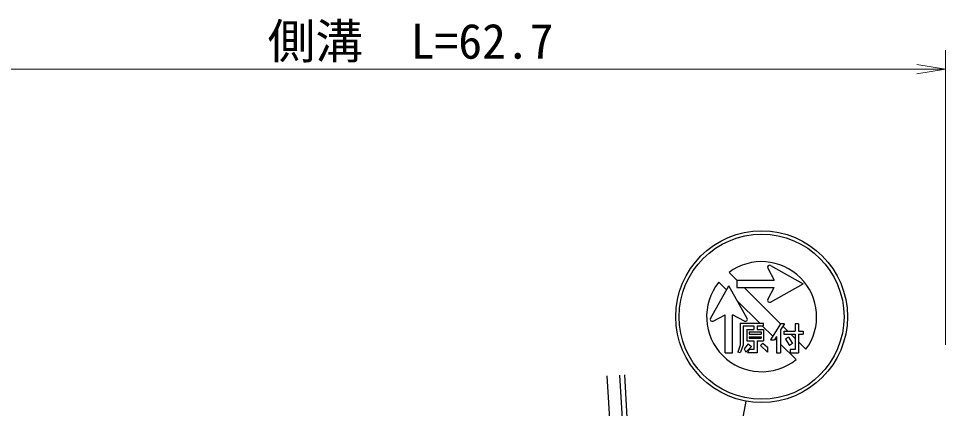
# Model space of a CAD drawing. Units: millimetres, scale not verified. Extents: x 40000 to 680000, y 20000 to 380000.
# Drawn here: x 370416 to 418996, y 327346 to 347774 of the extents above; entities that cross this region are included whole.
import ezdxf
from ezdxf.enums import TextEntityAlignment as Align

# ---------------------------------------------------------------- set-up
doc = ezdxf.new("R2010")
doc.units = ezdxf.units.MM
doc.header["$LTSCALE"] = 1000
for name, color, linetype, lineweight in [('M-BGD', 7, 'Continuous', 25), ('M-STR-HTXT', 7, 'Continuous', 13), ('M-STR-STRC', 7, 'Continuous', 25)]:
    doc.layers.add(name, color=color, linetype=linetype, lineweight=lineweight)
doc.styles.add('ＭＳ ゴシック', font='')
doc.styles.get('ＭＳ ゴシック').set_extended_font_data('MS Gothic')

# ---------------------------------------------------------------- blocks, each defined once
blk = doc.blocks.new('open_arrow')
at = {"color": 0, "linetype": 'Continuous', "lineweight": -2}
blk.add_lwpolyline([(7.5, 1.25), (0, 0), (7.5, -1.25)], dxfattribs=at)

msp = doc.modelspace()

# ---------------------------------------------------------------- linework, layer by layer
at = {"layer": 'M-BGD'}
for p, q in [((401257, 329061), (401736, 320525)), ((402444, 320048), (401936, 329095)), ((402713, 319812), (402191, 329108))]:
    msp.add_line(p, q, dxfattribs=at)
at = {"layer": 'M-STR-HTXT'}
for p, q in [((418996, 330676), (418996, 346121)), ((358157, 345121), (418996, 345121))]:
    msp.add_line(p, q, dxfattribs=at)
at = {"layer": 'M-STR-STRC'}
for p, q in [((409830, 334836), (411539, 333878)), ((407653, 334477), (408058, 334072)), ((409687, 334697), (410014, 334072)), ((406685, 332067), (407643, 333776)), ((407112, 333959), (407518, 333553)), ((408601, 332067), (407643, 333776)), ((408058, 334072), (410014, 334072)), ((408058, 334072), (408058, 333683)), ((409830, 332920), (411539, 333878)), ((408058, 333683), (410014, 333683)), ((408446, 333683), (410351, 331778)), ((409687, 333058), (410014, 333683)), ((408086, 332985), (409265, 331806)), ((406823, 331924), (407448, 332251)), ((407448, 330260), (407448, 332251)), ((408462, 331924), (407837, 332251)), ((407837, 330260), (407837, 332251)), ((408236, 331806), (409466, 331806)), ((408236, 331806), (408236, 330663)), ((409466, 331677), (409466, 331806)), ((408391, 331677), (408391, 330663)), ((408391, 331677), (408956, 331677)), ((408585, 331489), (408956, 331489)), ((408585, 331489), (408585, 330893)), ((408715, 331359), (409337, 331359)), ((408715, 331359), (408715, 331235)), ((408956, 331677), (408956, 331489)), ((409125, 331677), (409466, 331677)), ((409125, 331677), (409125, 331489)), ((409125, 331489), (409466, 331489)), ((409337, 331359), (409337, 331235)), ((409394, 331677), (409941, 331130)), ((409466, 331489), (409466, 330893)), ((410355, 331785), (409825, 330946)), ((410560, 331785), (410353, 331457)), ((410353, 331457), (410353, 330260)), ((410560, 331785), (410355, 331785)), ((410477, 331653), (410726, 331404)), ((410523, 331404), (410523, 331235)), ((410523, 331404), (411116, 331404)), ((411285, 331785), (411116, 331785)), ((411116, 331785), (411116, 331404)), ((411285, 331785), (411285, 331404)), ((411285, 331404), (411539, 331404)), ((411539, 331404), (411539, 331235)), ((408585, 330893), (408956, 330893)), ((408715, 331235), (409337, 331235)), ((408715, 331105), (409337, 331105)), ((408715, 331105), (408715, 331023)), ((408715, 331023), (409337, 331023)), ((408956, 330893), (408956, 330430)), ((409125, 330893), (409466, 330893)), ((409125, 330893), (409125, 330260)), ((409337, 331105), (409337, 331023)), ((409825, 330946), (410030, 330946)), ((410141, 331122), (410030, 330946)), ((410067, 331004), (410141, 330929)), ((410141, 331122), (410141, 330260)), ((410523, 331235), (411116, 331235)), ((410771, 331083), (410607, 330980)), ((410607, 330980), (410819, 330642)), ((410771, 331083), (410983, 330744)), ((410895, 331235), (411116, 331014)), ((411116, 331235), (411116, 330430)), ((411285, 331235), (411539, 331235)), ((411285, 331235), (411285, 330260)), ((411285, 330845), (411683, 330447)), ((408236, 330663), (408108, 330303)), ((408391, 330663), (408236, 330260)), ((408659, 330726), (408447, 330472)), ((408447, 330472), (408532, 330303)), ((408828, 330599), (408532, 330303)), ((408701, 330430), (408617, 330260)), ((408659, 330726), (408828, 330599)), ((408956, 330430), (408701, 330430)), ((409294, 330642), (409421, 330769)), ((409294, 330642), (409676, 330303)), ((409421, 330769), (409676, 330557)), ((409676, 330557), (409676, 330303)), ((410353, 330718), (411165, 329906)), ((410983, 330744), (410819, 330642)), ((410861, 330430), (410861, 330260)), ((411116, 330430), (410861, 330430)), ((407448, 330260), (407837, 330260)), ((408236, 330260), (408108, 330303)), ((409125, 330260), (408617, 330260)), ((410141, 330260), (410353, 330260)), ((410861, 330260), (411285, 330260)), ((408538, 327729), (401821, 291567))]:
    msp.add_line(p, q, dxfattribs=at)
for radius in [4500, 4320]:
    msp.add_circle((409360, 332154), radius, dxfattribs=at)
for centre, radius, start, end in [((409360, 332154), 2883, 323.6891, 126.3109), ((409779, 334745), 104, 60.726, 207.604), ((409360, 332154), 2883, 141.2376, 308.7624), ((409779, 333010), 104, 152.396, 299.274), ((406775, 332016), 104, 150.726, 297.604), ((408510, 332016), 104, 242.396, 29.274)]:
    msp.add_arc(centre, radius, start, end, dxfattribs=at)

# ---------------------------------------------------------------- block references
at = {"layer": 'M-STR-HTXT', "xscale": 200, "yscale": 200, "rotation": 180}
msp.add_blockref('open_arrow', (418996, 345121), dxfattribs=at)

# ---------------------------------------------------------------- texts
at = {"layer": 'M-STR-HTXT', "style": 'ＭＳ ゴシック'}
msp.add_text('側溝\u3000L=62.7', height=1833, dxfattribs=at).set_placement((390959, 345121), align=Align.BOTTOM_CENTER)

doc.saveas('drawing.dxf')
